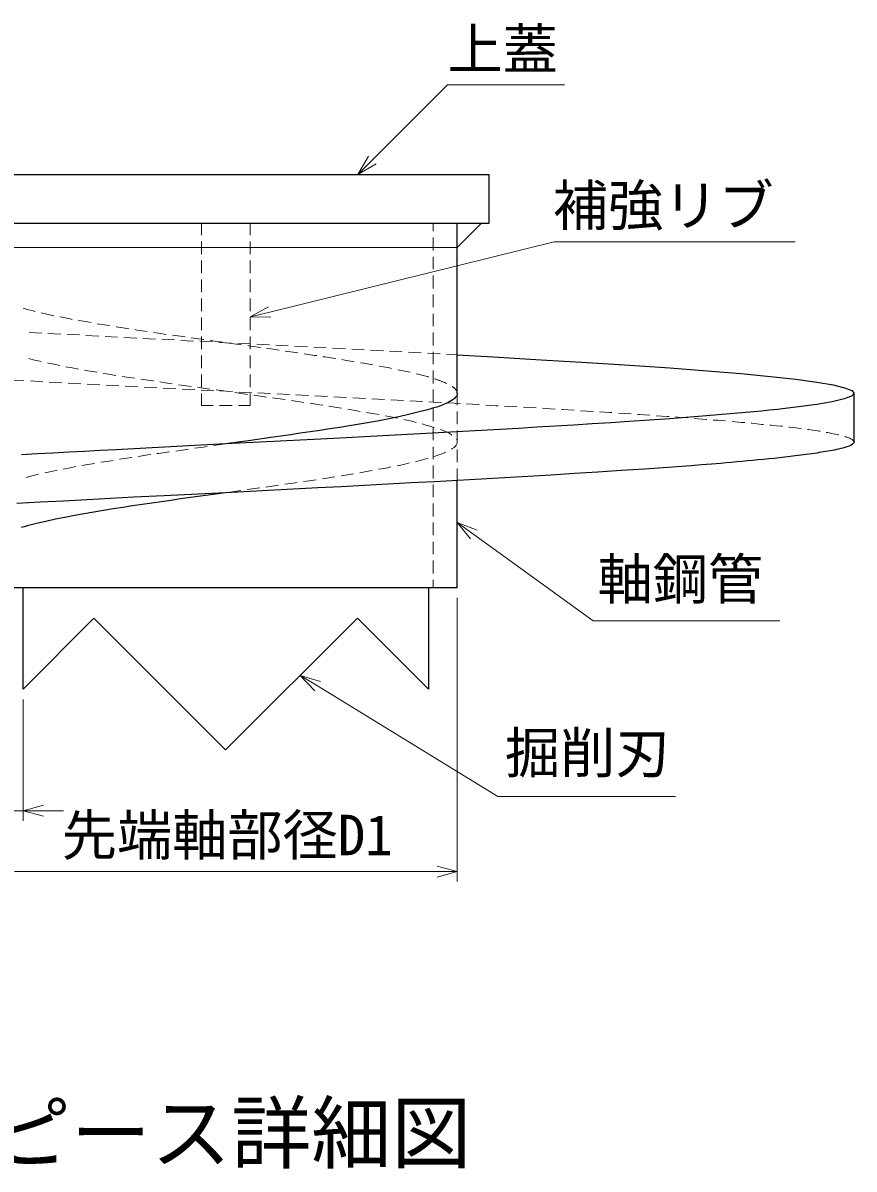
# Model space of a CAD drawing. Units: millimetres, scale not verified. Extents: x -39573 to 39398, y -27228 to 27333.
# Drawn here: x 19008 to 24912, y 6393 to 14536 of the extents above; entities that cross this region are included whole.
import ezdxf
from ezdxf.enums import TextEntityAlignment as Align

# ---------------------------------------------------------------- set-up
doc = ezdxf.new("R2010")
doc.units = ezdxf.units.MM
doc.header["$LTSCALE"] = 100
doc.layers.add('0-0', color=7, linetype='Continuous', lineweight=9)
doc.styles.add('MS Gothic', font='')
doc.styles.add('ＭＳ ゴシック', font='')
doc.styles.get('MS Gothic').set_extended_font_data('MS Gothic')
doc.styles.get('ＭＳ ゴシック').set_extended_font_data('MS Gothic')

msp = doc.modelspace()

# ---------------------------------------------------------------- linework, layer by layer
at = {"layer": '0-0', "lineweight": 15}
for p, q in [((22854.9, 14096.8), (22022.4, 14096.8)), ((21387.5, 13458.9), (21516.9, 13534.4)), ((24492.8, 12979.7), (22782, 12979.7)), ((20621.6, 12448), (20769.6, 12445)), ((22093.2, 10985.7), (22187.2, 10870.1)), ((22093.2, 10451), (22093.2, 8435.4)), ((24383.7, 10289.2), (23057.9, 10289.2)), ((20977.6, 9900.9), (21080.8, 9791.5)), ((19008.3, 9729.8), (19008.3, 8866.9)), ((23643.2, 9039.5), (22379.9, 9039.5)), ((19153.1, 8939.3), (19296.4, 8939.3)), ((18946.7, 8506.3), (21949.9, 8506.3)), ((22093.2, 8506.3), (21949.9, 8506.3))]:
    msp.add_line(p, q, dxfattribs=at)
at = {"layer": '0-0', "lineweight": 25}
for p, q in [((18576.8, 13458.9), (22319.8, 13458.9)), ((22319.8, 13113.7), (22319.8, 13458.9)), ((18576.8, 13113.7), (22319.8, 13113.7)), ((22093.2, 11904.1), (22093.2, 13113.7)), ((24911.6, 11558.9), (24911.6, 11904.1)), ((22093.2, 10521.9), (22093.2, 11286.2)), ((22093.2, 10521.9), (18803.3, 10521.9)), ((20447.5, 9370.8), (21384.4, 10306.1))]:
    msp.add_line(p, q, dxfattribs=at)
at = {"layer": '0-0'}
for p, q in [((20493.7, 13113.7), (20402.8, 13113.7)), ((21920.6, 13055.2), (21920.6, 13113.7)), ((20274.9, 12982.7), (20274.9, 12893.4)), ((20621.6, 12893.4), (20621.6, 12982.7)), ((21920.6, 12919.6), (21920.6, 13010.5)), ((21920.6, 12785.5), (21920.6, 12874.9)), ((20274.9, 12848.7), (20274.9, 12757.8)), ((20621.6, 12757.8), (20621.6, 12848.7)), ((20274.9, 12713.1), (20274.9, 12623.7)), ((20621.6, 12623.7), (20621.6, 12713.1)), ((21920.6, 12649.9), (21920.6, 12740.8)), ((20274.9, 12577.5), (20274.9, 12488.1)), ((20621.6, 12488.1), (20621.6, 12577.5)), ((21920.6, 12515.8), (21920.6, 12605.2)), ((21920.6, 12380.2), (21920.6, 12469.6)), ((20274.9, 12443.4), (20274.9, 12354)), ((20621.6, 12354), (20621.6, 12443.4)), ((19051.4, 12337.1), (19140.8, 12332.5)), ((19185.5, 12329.4), (19276.4, 12324.8)), ((19321.1, 12323.2), (19410.5, 12318.6)), ((19455.2, 12315.5), (19546.1, 12310.9)), ((19590.8, 12307.8), (19680.1, 12303.2)), ((19724.8, 12301.7), (19815.7, 12297)), ((20274.9, 12307.8), (20274.9, 12218.4)), ((20621.6, 12218.4), (20621.6, 12307.8)), ((21920.6, 12244.6), (21920.6, 12335.6)), ((19860.4, 12294), (19949.8, 12289.3)), ((19994.5, 12287.8), (20083.9, 12283.2)), ((20130.1, 12280.1), (20219.5, 12275.5)), ((20264.1, 12273.9), (20353.5, 12269.3)), ((20336.6, 12280.1), (20425.9, 12267.8)), ((20399.7, 12266.2), (20489.1, 12261.6)), ((20447.5, 12264.7), (20447.5, 12266.2)), ((20470.6, 12261.6), (20560, 12249.3)), ((20533.8, 12260.1), (20623.2, 12255.4)), ((20667.9, 12252.3), (20758.8, 12247.7)), ((20803.5, 12246.2), (20892.8, 12241.6)), ((20937.5, 12238.5), (21028.4, 12233.9)), ((21073.1, 12232.3), (21162.5, 12227.7)), ((21207.2, 12224.6), (21298.1, 12220)), ((21342.8, 12218.4), (21432.2, 12213.8)), ((20274.9, 12173.7), (20274.9, 12082.8)), ((20621.6, 12082.8), (20621.6, 12173.7)), ((21476.9, 12210.7), (21567.8, 12206.1)), ((21612.5, 12203), (21701.8, 12198.4)), ((21746.5, 12196.9), (21835.9, 12192.3)), ((21920.6, 12110.6), (21920.6, 12200)), ((22016.2, 12181.5), (22093.2, 12178.4)), ((21920.6, 11975), (21920.6, 12065.9)), ((19060.7, 11991.9), (19150, 11985.8)), ((19194.7, 11984.2), (19284.1, 11979.6)), ((19328.8, 11976.5), (19419.7, 11971.9)), ((19464.4, 11970.4), (19553.8, 11964.2)), ((20274.9, 12038.1), (20274.9, 11948.8)), ((20621.6, 11948.8), (20621.6, 12038.1)), ((19598.4, 11962.6), (19689.4, 11958)), ((19734.1, 11954.9), (19823.4, 11950.3)), ((19868.1, 11948.8), (19959, 11944.2)), ((20003.7, 11941.1), (20093.1, 11936.5)), ((20137.8, 11934.9), (20228.7, 11930.3)), ((20273.4, 11927.2), (20362.8, 11922.6)), ((20379.7, 11928.8), (20469.1, 11916.4)), ((20407.4, 11921), (20496.8, 11916.4)), ((20447.5, 11919.5), (20447.5, 11921)), ((20543, 11913.3), (20632.4, 11908.7)), ((20621.6, 11817.8), (20621.6, 11904.1)), ((20677.1, 11907.2), (20766.5, 11902.6)), ((20812.7, 11899.5), (20902.1, 11894.8)), ((20946.8, 11893.3), (21036.1, 11888.7)), ((21920.6, 11840.9), (21920.6, 11930.3)), ((22093.2, 11819.3), (22093.2, 11904.1)), ((20402.8, 11817.8), (20493.7, 11817.8)), ((20538.4, 11817.8), (20621.6, 11817.8)), ((20780.3, 11871.7), (20869.7, 11859.4)), ((21080.8, 11885.6), (21171.7, 11881)), ((21216.4, 11879.4), (21305.8, 11874.8)), ((21350.5, 11871.7), (21441.4, 11867.1)), ((21486.1, 11865.6), (21575.5, 11861)), ((21620.2, 11857.9), (21711.1, 11853.2)), ((21755.8, 11850.2), (21845.1, 11845.5)), ((21889.8, 11844), (21980.7, 11837.8)), ((22025.4, 11836.3), (22114.8, 11831.7)), ((21920.6, 11705.3), (21920.6, 11796.2)), ((22093.2, 11685.3), (22093.2, 11774.7)), ((22968.5, 11780.8), (23057.8, 11776.2)), ((21920.6, 11571.3), (21920.6, 11660.6)), ((22093.2, 11549.7), (22093.2, 11640.6)), ((20447.5, 11545.1), (20361.2, 11532.7)), ((20447.5, 11545.1), (20447.5, 11546.6)), ((21920.6, 11435.6), (21920.6, 11525)), ((22093.2, 11415.6), (22093.2, 11505)), ((21920.6, 11300), (21920.6, 11391)), ((22093.2, 11286.2), (22093.2, 11369.4)), ((21920.6, 11166), (21920.6, 11255.4)), ((20555.4, 11213.8), (20447.5, 11198.4)), ((20447.5, 11198.3), (20447.5, 11199.9)), ((20689.4, 11232.2), (20600, 11219.9)), ((21920.6, 11030.4), (21920.6, 11121.3)), ((21920.6, 10896.3), (21920.6, 10985.7)), ((21920.6, 10760.7), (21920.6, 10850.1)), ((21920.6, 10625.1), (21920.6, 10716)), ((21920.6, 10521.9), (21920.6, 10580.4))]:
    msp.add_line(p, q, dxfattribs=at)
at = {"layer": '0-0', "lineweight": 15}
for points in [[(22022.4, 14096.8), (21489.2, 13560.6), (21387.5, 13458.9), (21461.5, 13588.3)], [(22782, 12979.7), (20760.3, 12481.9), (20621.6, 12448), (20751.1, 12518.9)], [(23057.9, 10289.2), (22210.3, 10900.9), (22093.2, 10985.7), (22233.5, 10933.3)], [(22379.9, 9039.5), (21100.9, 9825.4), (20977.6, 9900.9), (21120.9, 9857.7)], [(19153.1, 8977.9), (19008.3, 8939.3), (19153.1, 8939.3)], [(18803.3, 8939.3), (19008.3, 8939.3), (19153.1, 8900.8)], [(21949.9, 8544.8), (22093.2, 8506.3), (21949.9, 8467.8)]]:
    msp.add_lwpolyline(points, dxfattribs=at)
at = {"layer": '0-0', "lineweight": 13}
msp.add_lwpolyline([(22265.8, 13113.7), (22093.2, 12941.1), (18803.3, 12941.1), (18630.8, 13113.7)], dxfattribs=at)
at = {"layer": '0-0'}
for points in [[(20358.1, 13113.7), (20274.9, 13113.7), (20274.9, 13027.4)], [(20621.6, 13027.4), (20621.6, 13113.7), (20538.4, 13113.7)], [(19008.3, 12508.1), (19016, 12506.6), (19037.6, 12500.4), (19080.7, 12489.7), (19094.6, 12485)], [(19137.7, 12475.8), (19176.2, 12466.5), (19227.1, 12455.8)], [(19270.2, 12446.5), (19284.1, 12445), (19342.7, 12432.6), (19358.1, 12429.6)], [(19402.8, 12421.9), (19404.3, 12421.9), (19467.5, 12411.1), (19492.1, 12406.4)], [(19535.3, 12398.7), (19603.1, 12387.9), (19624.7, 12384.9)], [(19669.3, 12377.2), (19672.4, 12377.2), (19744.8, 12364.8), (19758.7, 12363.3)], [(19801.9, 12357.1), (19818.8, 12354), (19891.2, 12343.3)], [(19935.9, 12337.1), (19969.8, 12332.5), (20025.3, 12323.2)], [(20070, 12317.1), (20127, 12309.4), (20159.4, 12304.7)], [(20202.5, 12298.6), (20287.2, 12286.2), (20291.9, 12286.2)], [(20604.7, 12243.1), (20609.3, 12241.6), (20694.1, 12229.2)], [(20737.2, 12223.1), (20769.6, 12220), (20826.6, 12210.7)], [(19049.9, 12152.2), (19080.7, 12142.9), (19114.6, 12135.2), (19137.7, 12130.6)], [(20871.3, 12204.6), (20926.7, 12196.9), (20960.6, 12192.3)], [(21005.3, 12184.5), (21077.7, 12173.8), (21094.7, 12172.2)], [(21137.8, 12164.5), (21151.7, 12163), (21224.1, 12152.2), (21227.2, 12150.6)], [(21271.9, 12144.5), (21293.5, 12139.9), (21361.3, 12129.1)], [(21882.1, 12189.2), (21968.4, 12184.5), (21971.5, 12184.5)], [(19180.9, 12119.8), (19188.6, 12118.3), (19228.6, 12110.6), (19268.7, 12101.3)], [(19313.4, 12093.6), (19358.1, 12084.4), (19401.2, 12076.7)], [(19445.9, 12069), (19452.1, 12067.4), (19501.4, 12059.7), (19535.3, 12053.6)], [(21404.4, 12121.4), (21429.1, 12118.3), (21492.3, 12107.5), (21493.8, 12106)], [(21538.5, 12098.3), (21553.9, 12095.2), (21612.4, 12084.4), (21626.3, 12081.3)], [(21669.5, 12072.1), (21720.3, 12061.3), (21758.8, 12053.6)], [(18925.1, 11998.1), (18928.1, 11998.1), (19014.4, 11993.5)], [(19578.4, 12045.9), (19601.5, 12042.8), (19655.5, 12033.5), (19667.8, 12032)], [(19712.5, 12024.3), (19763.3, 12016.6), (19801.8, 12012)], [(19845, 12004.3), (19931.3, 11991.9), (19934.4, 11991.9)], [(19979.1, 11985.8), (20048.4, 11975), (20068.4, 11971.9)], [(21802, 12042.8), (21815.8, 12039.7), (21859, 12027.4), (21880.6, 12022.7), (21888.3, 12019.7)], [(21931.4, 12007.3), (21936, 12005.8), (21941.2, 12004.1), (21946.1, 12002.5), (21950.9, 12000.8), (21955.6, 11999.2), (21960.1, 11997.6), (21964.6, 11996), (21969, 11994.4), (21973.4, 11992.7), (21977.8, 11991), (21982.2, 11989.3), (21986.6, 11987.6), (21991.1, 11985.8), (21995.6, 11984), (22000.3, 11982.1), (22005.1, 11980.1), (22010, 11978.1), (22016.2, 11975)], [(20113.1, 11965.7), (20167, 11958), (20202.5, 11953.4)], [(20247.2, 11947.2), (20287.2, 11941.1), (20335, 11934.9)], [(20274.9, 11904.1), (20274.9, 11817.8), (20358.1, 11817.8)], [(20513.8, 11910.3), (20529.2, 11907.2), (20603.1, 11896.4)], [(20647.8, 11890.2), (20649.4, 11890.2), (20737.2, 11877.9)], [(22056.2, 11953.4), (22062.4, 11948.8), (22064.6, 11947.7), (22067, 11946.3), (22069.3, 11944.5), (22071.7, 11942.5), (22074.1, 11940.2), (22076.5, 11937.8), (22078.8, 11935.2), (22081.1, 11932.4), (22083.2, 11929.6), (22085.2, 11926.7), (22087.1, 11923.8), (22088.8, 11920.9), (22090.3, 11918.1), (22091.5, 11915.3), (22092.5, 11912.7), (22093.2, 11910.3), (22093.2, 11904.1)], [(20914.4, 11853.3), (21002.2, 11839.4), (21003.8, 11839.4)], [(21048.5, 11833.2), (21114.7, 11822.4), (21137.8, 11819.4)], [(21181, 11813.2), (21224.1, 11807), (21270.3, 11799.3)], [(22159.5, 11828.6), (22242.7, 11824), (22248.9, 11824)], [(22295.1, 11820.9), (22366, 11816.3), (22384.5, 11816.3)], [(22429.1, 11813.2), (22487.7, 11810.1), (22518.5, 11808.6)], [(21315, 11791.6), (21328.9, 11790.1), (21379.8, 11780.8), (21402.9, 11776.2)], [(21447.6, 11768.5), (21476.8, 11763.9), (21523.1, 11756.2), (21536.9, 11753.1)], [(21580.1, 11745.4), (21612.4, 11739.2), (21654, 11730), (21669.4, 11726.9)], [(22563.2, 11805.5), (22607.9, 11802.4), (22654.1, 11800.9)], [(22698.8, 11797.8), (22725, 11796.2), (22788.2, 11791.6)], [(22832.9, 11790.1), (22840.6, 11788.5), (22923.8, 11783.9)], [(23102.5, 11773.1), (23175, 11768.5), (23191.9, 11767)], [(23238.1, 11763.9), (23281.3, 11760.8), (23327.5, 11757.7)], [(23372.2, 11754.6), (23384.5, 11754.6), (23461.6, 11748.5)], [(23506.3, 11745.4), (23583.3, 11740.8), (23597.2, 11739.2)], [(23641.9, 11736.1), (23678.8, 11733.1), (23731.2, 11730)], [(23775.9, 11725.4), (23860.7, 11719.2), (23865.3, 11719.2)], [(21712.6, 11717.6), (21732.6, 11713), (21769.6, 11705.3), (21800.4, 11697.6)], [(21843.6, 11686.8), (21869.8, 11679.1), (21899, 11671.4), (21926.8, 11662.2), (21929.9, 11662.2)], [(21973, 11646.8), (21976.1, 11646.8), (21997.7, 11637.5), (22016.2, 11629.8), (22034.6, 11620.6), (22048.5, 11612.9), (22054.7, 11608.2)], [(23910, 11714.6), (23947, 11713), (23999.4, 11708.4)], [(24045.6, 11703.8), (24108.8, 11697.6), (24135, 11696.1)], [(24179.6, 11691.5), (24184.3, 11691.5), (24221.2, 11688.4), (24256.7, 11683.7), (24269, 11683.7)], [(24313.7, 11679.1), (24326, 11677.6), (24359.9, 11674.5), (24392.3, 11669.9), (24403.1, 11669.9)], [(24447.8, 11663.7), (24453.9, 11663.7), (24483.2, 11660.6), (24510.9, 11656), (24537.1, 11652.9)], [(24581.8, 11646.8), (24591.1, 11646.8), (24615.7, 11642.1), (24640.4, 11639.1), (24663.5, 11636), (24671.2, 11634.4)], [(22087, 11579), (22091.7, 11569.7), (22093.2, 11562), (22093.2, 11552.8), (22090.1, 11545.1), (22085.5, 11535.8), (22079.3, 11528.1), (22070.1, 11518.9), (22057.8, 11511.2), (22051.6, 11508.1)], [(24714.3, 11626.7), (24725.1, 11625.2), (24743.6, 11622.1), (24762.1, 11617.5), (24779.1, 11614.4), (24794.5, 11611.3), (24803.7, 11609.8)], [(24846.9, 11597.5), (24848.4, 11597.5), (24851.8, 11596.2), (24855.5, 11594.9), (24859.5, 11593.5), (24863.7, 11592.1), (24868.1, 11590.7), (24872.5, 11589.1), (24876.9, 11587.5), (24881.3, 11585.7), (24885.5, 11583.8), (24889.6, 11581.7), (24893.4, 11579.5), (24897, 11577), (24900.2, 11574.4), (24903, 11571.5), (24905.2, 11568.4), (24907, 11565.1), (24911.6, 11558.9)], [(20048.4, 11488), (19969.8, 11477.3), (19959, 11475.7)], [(20182.5, 11506.5), (20127, 11498.8), (20093.1, 11494.2)], [(20316.5, 11526.6), (20287.2, 11521.9), (20227.1, 11514.2)], [(22011.5, 11486.5), (22010, 11486.5), (21990, 11477.3), (21968.4, 11469.6), (21943.7, 11460.3), (21928.3, 11455.7)], [(19515.2, 11406.4), (19467.5, 11398.7), (19425.9, 11391)], [(19647.8, 11427.9), (19603.1, 11420.2), (19559.9, 11414.1)], [(19781.8, 11449.5), (19744.8, 11443.4), (19692.4, 11435.6)], [(19915.9, 11469.6), (19894.3, 11466.5), (19826.5, 11455.7)], [(21754.2, 11409.5), (21720.3, 11401.8), (21680.2, 11392.5), (21666.4, 11389.4)], [(21885.2, 11441.8), (21859, 11435.7), (21828.2, 11426.4), (21797.3, 11418.7)], [(19117.7, 11329.3), (19080.7, 11320.1), (19037.5, 11307.7), (19031.4, 11306.2)], [(19250.2, 11357.1), (19228.6, 11354), (19176.2, 11341.6), (19162.4, 11338.6)], [(19382.7, 11383.3), (19342.7, 11375.6), (19293.3, 11366.3)], [(21356.6, 11332.4), (21312, 11326.2), (21267.3, 11318.5)], [(21489.2, 11355.5), (21459.9, 11350.9), (21412.1, 11341.7), (21401.3, 11340.1)], [(21621.7, 11381.7), (21597, 11375.6), (21553.9, 11367.9), (21533.8, 11364.8)], [(20823.5, 11252.3), (20808.1, 11249.2), (20734.1, 11238.4)], [(20956, 11270.8), (20926.7, 11266.2), (20868.2, 11258.4)], [(21090.1, 11290.8), (21040.7, 11283.1), (21000.7, 11276.9)], [(21222.6, 11310.8), (21205.6, 11309.3), (21151.7, 11300.1), (21134.7, 11297)]]:
    msp.add_lwpolyline(points, dxfattribs=at)
at = {"layer": '0-0', "lineweight": 25}
for points in [[(22093.2, 12178.4), (22347.5, 12163), (22689.6, 12142.9), (23014.7, 12124.4), (23319.8, 12104.4), (23603.4, 12084.4), (23868.4, 12064.3), (24107.2, 12044.3), (24318.3, 12024.3), (24498.6, 12004.2), (24646.6, 11984.2), (24762.1, 11964.2), (24843.8, 11944.1), (24894.7, 11924.1), (24911.6, 11904.1), (24893.1, 11884.1), (24842.3, 11864), (24756, 11844), (24701.1, 11834.5), (24645.9, 11825.8), (24590.5, 11817.6), (24534.9, 11810), (24479.1, 11802.8), (24423.2, 11796.2), (24367.2, 11789.9), (24311.1, 11784), (24255, 11778.4), (24198.8, 11773.1), (24142.7, 11768), (24086.7, 11763), (24030.7, 11758.2), (23974.9, 11753.4), (23919.2, 11748.6), (23863.8, 11743.8), (23603.4, 11723.8), (23313.7, 11703.8), (23182.6, 11695.2), (23051.4, 11686.9), (22920.3, 11678.7), (22789.2, 11670.7)], [(22093.2, 11904.1), (22093.2, 11899.5), (22091.7, 11893.3), (22087.6, 11884.8), (22081.4, 11876.5), (22073.3, 11868.4), (22063.6, 11860.6), (22052.6, 11853.1), (22040.5, 11845.9), (22027.6, 11839.1), (22014.1, 11832.6), (22000.4, 11826.6), (21986.6, 11820.9), (21973, 11815.7), (21959.9, 11811.1), (21947.6, 11806.9), (21936.2, 11803.3), (21926.1, 11800.2), (21917.6, 11797.8), (21899.1, 11791.6), (21880.6, 11787), (21813.3, 11769.6), (21745.4, 11753.3), (21676.9, 11738), (21607.8, 11723.6), (21538.4, 11709.9), (21468.6, 11697), (21398.6, 11684.8), (21328.4, 11673.1), (21258.1, 11661.8), (21187.7, 11651), (21117.4, 11640.5), (21047.3, 11630.2), (20977.3, 11620.1), (20907.7, 11610), (20838.4, 11599.9), (20769.6, 11589.7), (20609.3, 11566.6), (20447.5, 11545)], [(22789.2, 11670.7), (22658, 11662.9), (22526.8, 11655.3), (22395.7, 11647.8), (22264.5, 11640.3), (22133.3, 11633), (22002.1, 11625.8), (21870.9, 11618.7), (21739.7, 11611.6), (21608.5, 11604.6), (21477.3, 11597.6), (21346.1, 11590.6), (21214.9, 11583.6), (20834.3, 11563.5), (20447.5, 11545), (20056.1, 11525), (19667.8, 11503.4), (19556.1, 11497.8), (19444.5, 11492), (19332.8, 11486.2), (19221.2, 11480.2), (19109.6, 11474.2), (18998, 11468.2)], [(24911.6, 11558.9), (24910.1, 11552.8), (24899.3, 11542), (24890, 11535.8), (24875.7, 11530), (24861.3, 11524.8), (24846.6, 11519.9), (24831.8, 11515.5), (24816.9, 11511.4), (24801.9, 11507.7), (24786.8, 11504.3), (24771.6, 11501.1), (24756.3, 11498.1), (24741, 11495.4), (24725.7, 11492.7), (24710.4, 11490.2), (24695.2, 11487.7), (24679.9, 11485.3), (24664.7, 11482.8), (24649.6, 11480.3), (24611.1, 11474.2), (24571.1, 11469.5), (24533.3, 11464.4), (24495.6, 11459.5), (24457.8, 11454.8), (24420, 11450.4), (24382.2, 11446.1), (24344.4, 11442.1), (24306.5, 11438.1), (24268.7, 11434.4), (24230.8, 11430.7), (24192.9, 11427.1), (24155, 11423.6), (24117.1, 11420.2), (24079.2, 11416.7), (24041.3, 11413.3), (24003.4, 11409.8), (23965.5, 11406.4), (23897.7, 11401.7), (23826.8, 11395.6)], [(23826.8, 11395.6), (23754.4, 11389.4), (23588.7, 11377.5), (23423, 11366.1), (23257.3, 11355), (23091.6, 11344.3), (22925.9, 11333.9), (22760.2, 11323.8), (22594.5, 11314), (22428.8, 11304.4), (22263.1, 11295), (22097.3, 11285.7), (21931.5, 11276.6), (21765.8, 11267.7), (21600, 11258.8), (21434.1, 11249.9), (21268.3, 11241.1), (21102.4, 11232.2), (20885.1, 11221.4), (20447.5, 11198.3), (20011.4, 11176.8), (19794.2, 11166), (19628.5, 11156.9), (19462.7, 11147.9), (19296.9, 11139), (19131.1, 11130.1), (18965.3, 11121.2)], [(20447.5, 11198.3), (20287.3, 11176.8), (20127, 11153.6), (20059.3, 11143.7), (19991.3, 11133.8), (19923, 11124), (19854.5, 11114), (19785.8, 11103.9), (19717, 11093.6), (19648.2, 11083), (19579.4, 11072.1), (19510.7, 11060.7), (19442.1, 11048.8), (19373.8, 11036.3), (19305.7, 11023.1), (19238, 11009.3), (19170.7, 10994.6), (19103.9, 10979.1), (19037.6, 10962.6), (19016, 10956.4), (18997.5, 10951.8)], [(20447.5, 9370.8), (19512.2, 10306.1), (19008.3, 9802.3), (19008.3, 10521.9)], [(21888.3, 10521.9), (21888.3, 9802.3), (21384.4, 10306.1)]]:
    msp.add_lwpolyline(points, dxfattribs=at)

# ---------------------------------------------------------------- texts
at = {"layer": '0-0'}
for s, height, style, p in [('上蓋', 287.4, 'ＭＳ ゴシック', (22023.7, 14120)), ('補強リブ', 287.4, 'ＭＳ ゴシック', (22772.2, 13009.4)), ('軸鋼管', 287.4, 'ＭＳ ゴシック', (23089.8, 10355.4)), ('掘削刃', 287.4, 'ＭＳ ゴシック', (22431.2, 9121.4)), ('先端軸部径D1', 287.4, 'ＭＳ ゴシック', (19283.6, 8536.4)), ('先端ピース詳細図', 417.1, 'MS Gothic', (17642, 6316.7))]:
    msp.add_text(s, height=height, dxfattribs=dict(at, style=style)).set_placement(p, align=Align.BOTTOM_LEFT)

doc.saveas('drawing.dxf')
